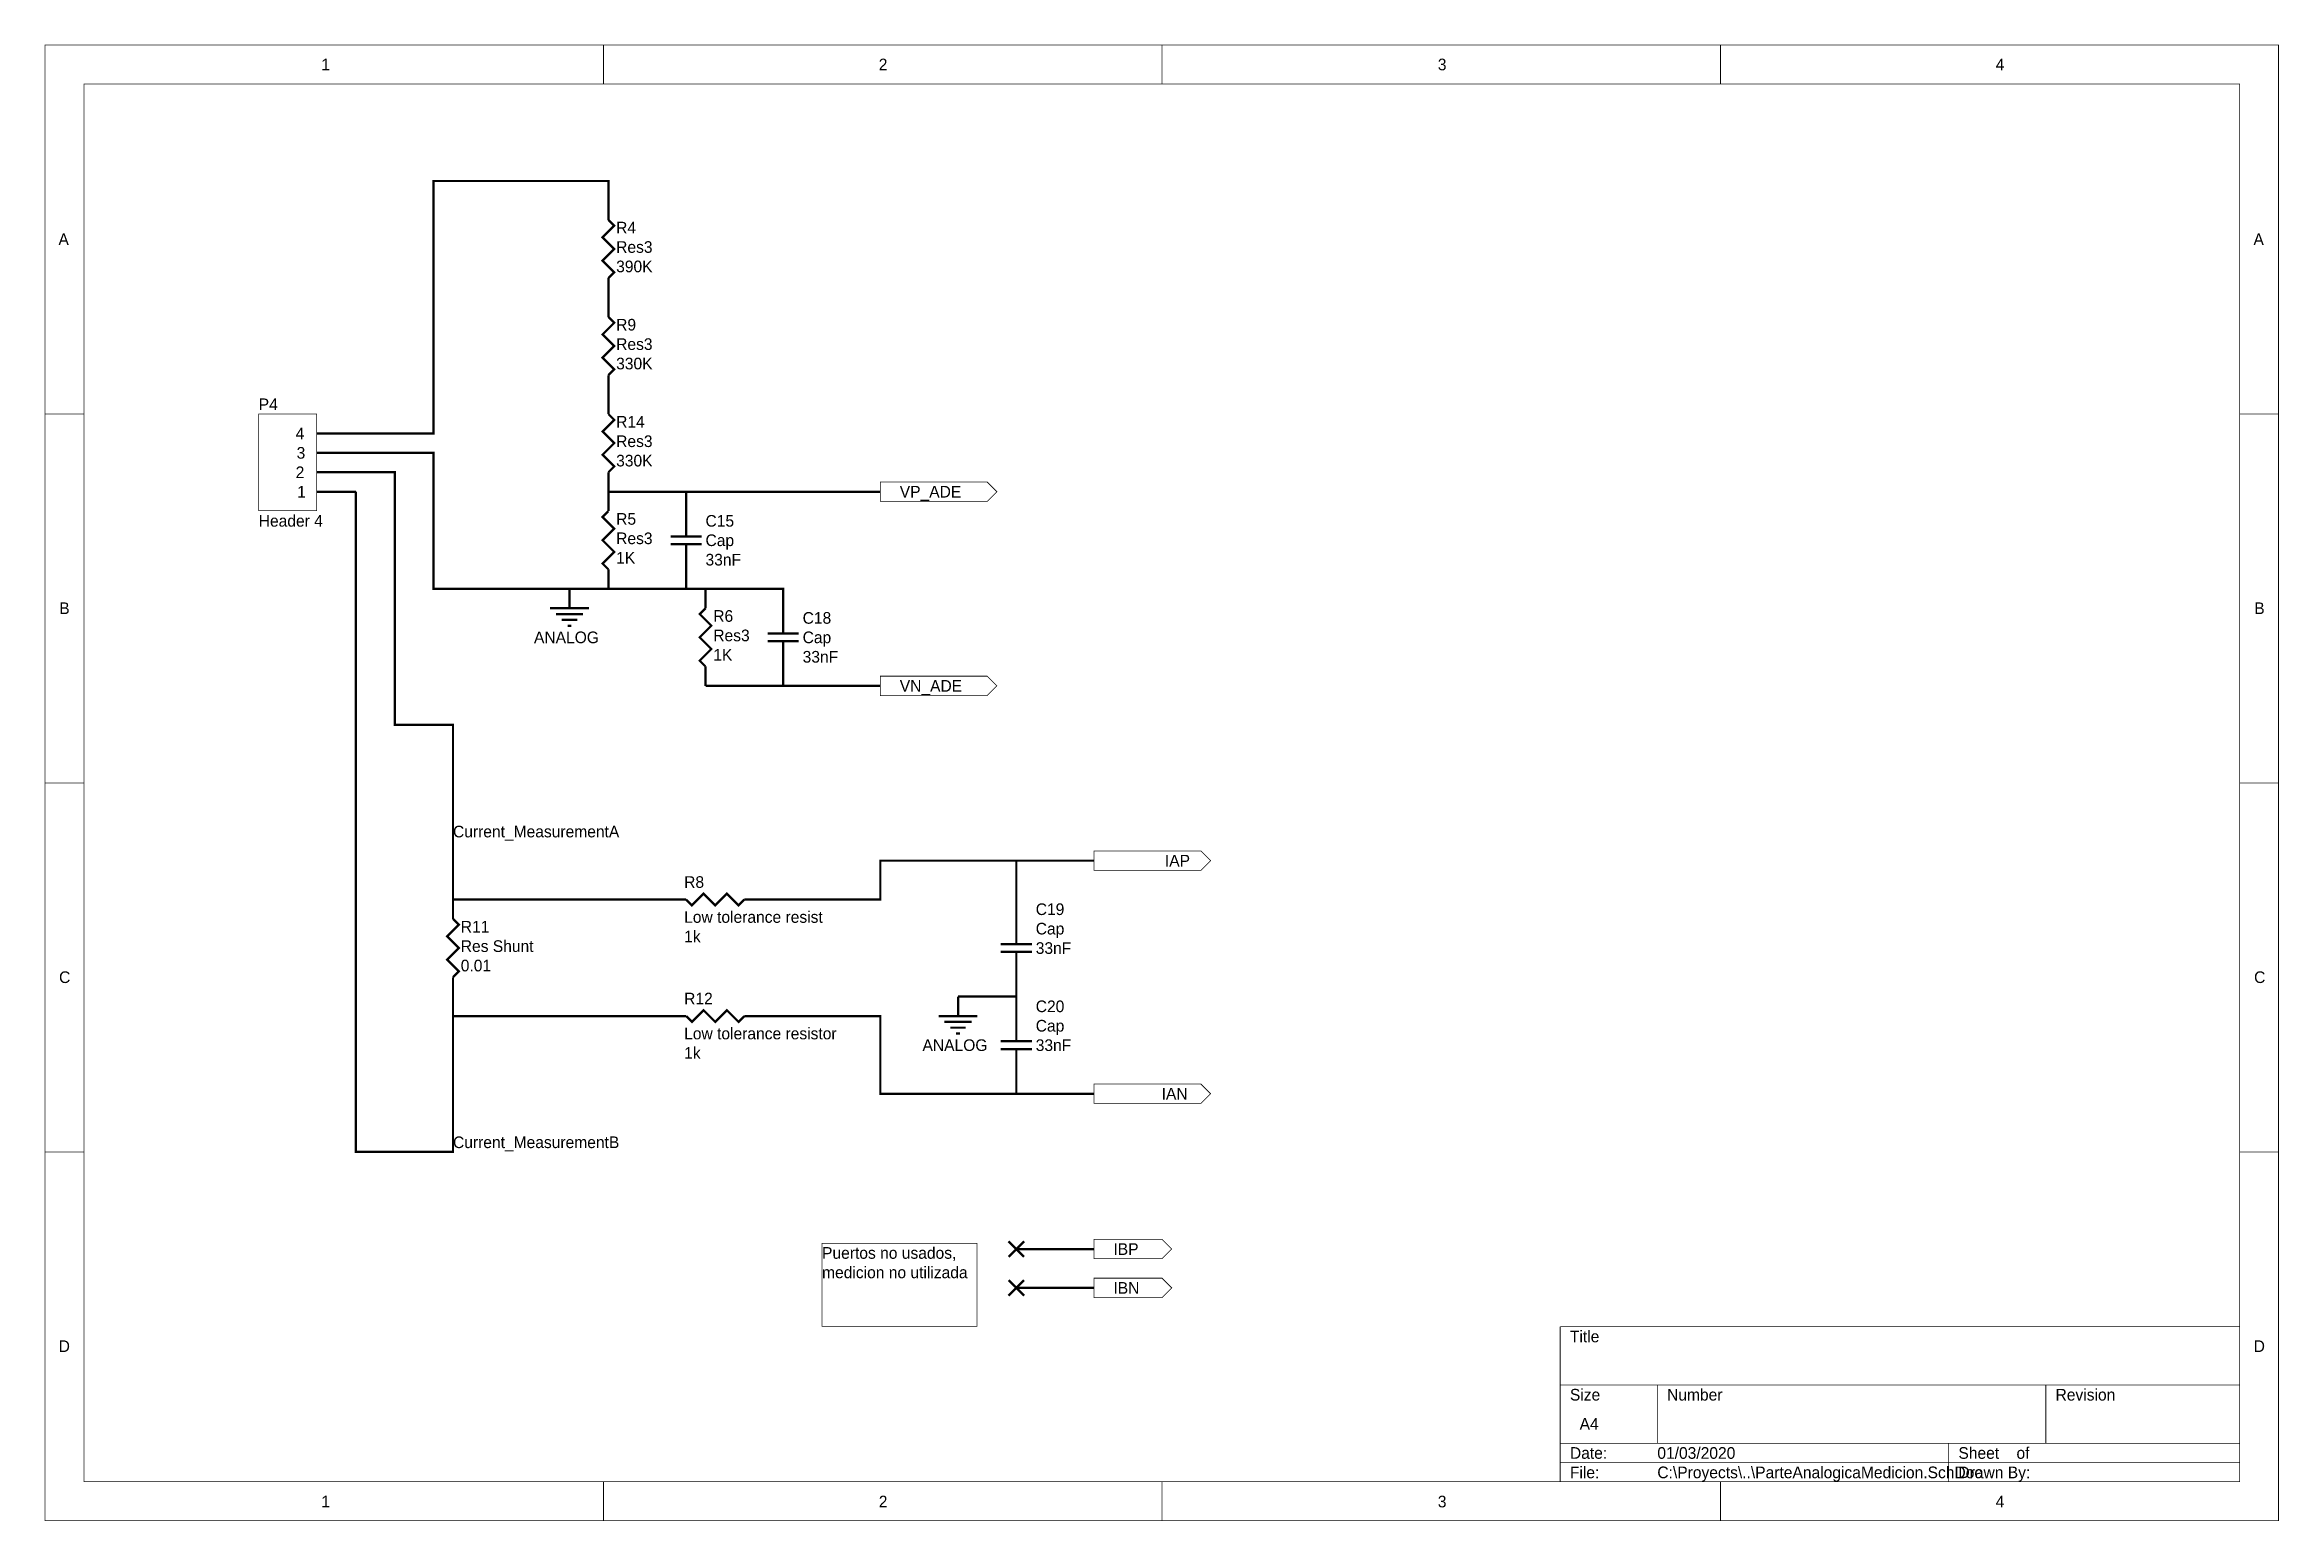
# Model space of a CAD drawing. Header units: millimetres. Extents: x 0 to 11.5, y 0 to 7.6.
import ezdxf

# ---------------------------------------------------------------- set-up
doc = ezdxf.new("R2010")
doc.units = ezdxf.units.MM
doc.header["$MEASUREMENT"] = 0
doc.layers.add('Sheet', color=255, linetype='Continuous')

msp = doc.modelspace()

# ---------------------------------------------------------------- linework, layer by layer
at = {"layer": 'Sheet'}
for points, const_width in [([(0, 7.6), (11.498, 7.6), (11.498, 0.002), (0, 0.002), (0, 7.6)], 0.0039), ([(2.875, 7.4), (2.875, 7.6)], 0.0039), ([(5.75, 7.4), (5.75, 7.6)], 0.0039), ([(8.625, 7.4), (8.625, 7.6)], 0.0039), ([(0.2, 7.4), (11.298, 7.4), (11.298, 0.202), (0.2, 0.202), (0.2, 7.4)], 0.0039), ([(1.6, 5.6), (2, 5.6), (2, 6.9), (2.9, 6.9), (2.9, 6.8)], 0.0118), ([(2.9, 6.7), (2.9, 6.8)], 0.0118), ([(2.9, 6.4), (2.93, 6.43), (2.87, 6.49), (2.93, 6.55), (2.87, 6.61), (2.93, 6.67), (2.9, 6.7)], 0.0118), ([(2.9, 6.4), (2.9, 6.3)], 0.0118), ([(2.9, 6.2), (2.9, 6.3)], 0.0118), ([(2.9, 5.9), (2.93, 5.93), (2.87, 5.99), (2.93, 6.05), (2.87, 6.11), (2.93, 6.17), (2.9, 6.2)], 0.0118), ([(2.9, 5.9), (2.9, 5.8)], 0.0118), ([(2.9, 5.7), (2.9, 5.8)], 0.0118), ([(0.2, 5.7), (0, 5.7)], 0.0039), ([(1.1, 5.7), (1.398, 5.7), (1.398, 5.202), (1.1, 5.202), (1.1, 5.7)], 0.0039), ([(2.9, 5.4), (2.93, 5.43), (2.87, 5.49), (2.93, 5.55), (2.87, 5.61), (2.93, 5.67), (2.9, 5.7)], 0.0118), ([(11.3, 5.7), (11.5, 5.7)], 0.0039), ([(1.4, 5.6), (1.6, 5.6)], 0.0118), ([(1.4, 5.5), (1.6, 5.5)], 0.0118), ([(3.8, 4.7), (3.8, 4.8), (3.4, 4.8), (3.3, 4.8), (2.9, 4.8), (2.7, 4.8), (2, 4.8), (2, 5.5), (1.6, 5.5)], 0.0118), ([(1.4, 5.4), (1.6, 5.4)], 0.0118), ([(1.4, 5.3), (1.6, 5.3)], 0.0118), ([(3.2, 3.2), (2.1, 3.2), (2.1, 4.1), (1.8, 4.1), (1.8, 5.4), (1.6, 5.4)], 0.0118), ([(2.1, 2.7), (2.1, 2.6), (2.1, 1.9), (1.6, 1.9), (1.6, 5.3)], 0.0118), ([(2.9, 5.4), (2.9, 5.3)], 0.0118), ([(2.9, 5.2), (2.9, 5.3)], 0.0118), ([(3.3, 5.2), (3.3, 5.3), (2.9, 5.3)], 0.0118), ([(3.3, 5.3), (4.3, 5.3)], 0.0118), ([(2.9, 5.2), (2.87, 5.17), (2.93, 5.11), (2.87, 5.05), (2.93, 4.99), (2.87, 4.93), (2.9, 4.9)], 0.0118), ([(3.3, 5.1), (3.3, 5.2)], 0.0118), ([(3.22, 5.07), (3.38, 5.07)], 0.0118), ([(3.3, 5.1), (3.3, 5.07)], 0.0118), ([(3.38, 5.03), (3.22, 5.03)], 0.0118), ([(3.3, 5), (3.3, 5.03)], 0.0118), ([(3.3, 5), (3.3, 4.9)], 0.0118), ([(2.9, 4.9), (2.9, 4.8)], 0.0118), ([(3.3, 4.9), (3.3, 4.8)], 0.0118), ([(2.7, 4.8), (2.7, 4.7)], 0.0118), ([(3.4, 4.7), (3.4, 4.8)], 0.0118), ([(2.6, 4.7), (2.8, 4.7)], 0.0118), ([(2.63, 4.67), (2.77, 4.67)], 0.0118), ([(2.66, 4.64), (2.74, 4.64)], 0.0118), ([(2.69, 4.61), (2.71, 4.61)], 0.0118), ([(3.4, 4.7), (3.37, 4.67), (3.43, 4.61), (3.37, 4.55), (3.43, 4.49), (3.37, 4.43), (3.4, 4.4)], 0.0118), ([(3.8, 4.6), (3.8, 4.7)], 0.0118), ([(3.8, 4.6), (3.8, 4.57)], 0.0118), ([(3.72, 4.57), (3.88, 4.57)], 0.0118), ([(3.88, 4.53), (3.72, 4.53)], 0.0118), ([(3.8, 4.5), (3.8, 4.53)], 0.0118), ([(3.8, 4.5), (3.8, 4.4)], 0.0118), ([(3.4, 4.4), (3.4, 4.3)], 0.0118), ([(3.8, 4.4), (3.8, 4.3), (3.4, 4.3)], 0.0118), ([(3.8, 4.3), (4.3, 4.3)], 0.0118), ([(0.2, 3.8), (0, 3.8)], 0.0039), ([(11.3, 3.8), (11.5, 3.8)], 0.0039), ([(3.7, 3.2), (4.3, 3.2), (4.3, 3.4), (5, 3.4)], 0.0118), ([(5, 3.1), (5, 3.4), (5.4, 3.4)], 0.0118), ([(3.3, 3.2), (3.33, 3.17), (3.39, 3.23), (3.45, 3.17), (3.51, 3.23), (3.57, 3.17), (3.6, 3.2)], 0.0118), ([(2.1, 3.1), (2.1, 3.2)], 0.0118), ([(3.3, 3.2), (3.2, 3.2)], 0.0118), ([(3.6, 3.2), (3.7, 3.2)], 0.0118), ([(2.1, 2.8), (2.13, 2.83), (2.07, 2.89), (2.13, 2.95), (2.07, 3.01), (2.13, 3.07), (2.1, 3.1)], 0.0118), ([(5, 3), (5, 3.1)], 0.0118), ([(5, 3), (5, 2.97)], 0.0118), ([(4.92, 2.97), (5.08, 2.97)], 0.0118), ([(5.08, 2.93), (4.92, 2.93)], 0.0118), ([(5, 2.9), (5, 2.93)], 0.0118), ([(5, 2.9), (5, 2.8)], 0.0118), ([(2.1, 2.8), (2.1, 2.7)], 0.0118), ([(5, 2.8), (5, 2.7), (5, 2.6)], 0.0118), ([(4.7, 2.7), (4.7, 2.6)], 0.0118), ([(5, 2.7), (4.7, 2.7)], 0.0118), ([(3.2, 2.6), (2.1, 2.6)], 0.0118), ([(3.3, 2.6), (3.2, 2.6)], 0.0118), ([(3.3, 2.6), (3.33, 2.57), (3.39, 2.63), (3.45, 2.57), (3.51, 2.63), (3.57, 2.57), (3.6, 2.6)], 0.0118), ([(3.6, 2.6), (3.7, 2.6)], 0.0118), ([(3.7, 2.6), (4.3, 2.6), (4.3, 2.2), (5, 2.2)], 0.0118), ([(4.6, 2.6), (4.8, 2.6)], 0.0118), ([(4.63, 2.57), (4.77, 2.57)], 0.0118), ([(4.66, 2.54), (4.74, 2.54)], 0.0118), ([(5, 2.5), (5, 2.6)], 0.0118), ([(4.69, 2.51), (4.71, 2.51)], 0.0118), ([(4.92, 2.47), (5.08, 2.47)], 0.0118), ([(5.08, 2.43), (4.92, 2.43)], 0.0118), ([(5, 2.5), (5, 2.47)], 0.0118), ([(5, 2.4), (5, 2.43)], 0.0118), ([(5, 2.4), (5, 2.3)], 0.0118), ([(5, 2.3), (5, 2.2), (5.4, 2.2)], 0.0118), ([(0.2, 1.9), (0, 1.9)], 0.0039), ([(11.3, 1.9), (11.5, 1.9)], 0.0039), ([(4, 1.43), (4.798, 1.43), (4.798, 1.002), (4, 1.002), (4, 1.43)], 0.0039), ([(4.96, 1.36), (5.04, 1.44)], 0.0118), ([(4.96, 1.44), (5.04, 1.36)], 0.0118), ([(5.4, 1.4), (5, 1.4)], 0.0118), ([(4.96, 1.16), (5.04, 1.24)], 0.0118), ([(4.96, 1.24), (5.04, 1.16)], 0.0118), ([(5.4, 1.2), (5, 1.2)], 0.0118), ([(7.8, 1), (11.3, 1)], 0.0039), ([(7.8, 0.2), (7.8, 1)], 0.0039), ([(7.8, 0.7), (11.3, 0.7)], 0.0039), ([(8.3, 0.4), (8.3, 0.7)], 0.0039), ([(10.3, 0.4), (10.3, 0.7)], 0.0039), ([(7.8, 0.4), (11.3, 0.4)], 0.0039), ([(9.8, 0.2), (9.8, 0.4)], 0.0039), ([(7.8, 0.3), (11.3, 0.3)], 0.0039), ([(2.875, 0.2), (2.875, 0)], 0.0039), ([(5.75, 0.2), (5.75, 0)], 0.0039), ([(8.625, 0.2), (8.625, 0)], 0.0039)]:
    msp.add_lwpolyline(points, dxfattribs=dict(at, const_width=const_width))
at = {"layer": 'Sheet', "const_width": 0.0039}
for points in [[(4.3, 5.25), (4.3, 5.35), (4.85, 5.35), (4.9, 5.3), (4.85, 5.25), (4.3, 5.25)], [(4.3, 4.25), (4.3, 4.35), (4.85, 4.35), (4.9, 4.3), (4.85, 4.25), (4.3, 4.25)], [(5.4, 3.35), (5.4, 3.45), (5.95, 3.45), (6, 3.4), (5.95, 3.35), (5.4, 3.35)], [(5.4, 2.15), (5.4, 2.25), (5.95, 2.25), (6, 2.2), (5.95, 2.15), (5.4, 2.15)], [(5.4, 1.35), (5.4, 1.45), (5.75, 1.45), (5.8, 1.4), (5.75, 1.35), (5.4, 1.35)], [(5.4, 1.15), (5.4, 1.25), (5.75, 1.25), (5.8, 1.2), (5.75, 1.15), (5.4, 1.15)]]:
    msp.add_lwpolyline(points, close=True, dxfattribs=at)

# ---------------------------------------------------------------- texts
at = {"layer": 'Sheet'}
for s, p in [('1', (1.422, 7.47)), ('2', (4.292, 7.47)), ('3', (7.17, 7.47)), ('4', (10.042, 7.47)), ('R4', (2.94, 6.63)), ('A', (0.069, 6.57)), ('Res3', (2.94, 6.53)), ('A', (11.369, 6.57)), ('390K', (2.94, 6.43)), ('R9', (2.94, 6.13)), ('330K', (2.94, 5.93)), ('Res3', (2.94, 6.03)), ('P4', (1.1, 5.72)), ('R14', (2.94, 5.63)), ('4', (1.29, 5.57)), ('3', (1.295, 5.47)), ('Res3', (2.94, 5.53)), ('2', (1.29, 5.37)), ('330K', (2.94, 5.43)), ('1', (1.298, 5.27)), ('VP_ADE', (4.4, 5.27)), ('Header 4', (1.1, 5.12)), ('R5', (2.94, 5.13)), ('C15', (3.4, 5.12)), ('Res3', (2.94, 5.03)), ('Cap', (3.4, 5.02)), ('1K', (2.94, 4.93)), ('33nF', (3.4, 4.92)), ('B', (0.073, 4.67)), ('B', (11.373, 4.67)), ('R6', (3.44, 4.63)), ('C18', (3.9, 4.62)), ('ANALOG', (2.517, 4.52)), ('1K', (3.44, 4.43)), ('Res3', (3.44, 4.53)), ('Cap', (3.9, 4.52)), ('33nF', (3.9, 4.42)), ('VN_ADE', (4.4, 4.27)), ('Current_MeasurementA', (2.1, 3.52)), ('IAP', (5.765, 3.37)), ('R8', (3.29, 3.26)), ('Low tolerance resist', (3.29, 3.08)), ('C19', (5.1, 3.12)), ('R11', (2.14, 3.03)), ('Res Shunt', (2.14, 2.93)), ('1k', (3.29, 2.98)), ('Cap', (5.1, 3.02)), ('0.01', (2.14, 2.83)), ('33nF', (5.1, 2.92)), ('C', (0.072, 2.77)), ('C', (11.372, 2.77)), ('R12', (3.29, 2.66)), ('C20', (5.1, 2.62)), ('Low tolerance resistor', (3.29, 2.48)), ('Cap', (5.1, 2.52)), ('1k', (3.29, 2.38)), ('ANALOG', (4.517, 2.42)), ('33nF', (5.1, 2.42)), ('IAN', (5.748, 2.17)), ('Current_MeasurementB', (2.1, 1.92)), ('Puertos no usados, ', (4, 1.35)), ('IBP', (5.5, 1.37)), ('medicion no utilizada', (4, 1.25)), ('IBN', (5.5, 1.17)), ('D', (0.07, 0.87)), ('Title', (7.85, 0.92)), ('D', (11.37, 0.87)), ('Size', (7.85, 0.62)), ('Number', (8.35, 0.62)), ('Revision', (10.35, 0.62)), ('A4', (7.9, 0.47)), ('Date:', (7.85, 0.32)), ('01/03/2020', (8.3, 0.32)), ('Sheet    of', (9.85, 0.32)), ('File:', (7.85, 0.22)), ('C:\\Proyects\\..\\ParteAnalogicaMedicion.SchDoc', (8.3, 0.22)), ('Drawn By:', (9.85, 0.22)), ('1', (1.422, 0.07)), ('2', (4.292, 0.07)), ('3', (7.17, 0.07)), ('4', (10.042, 0.07))]:
    msp.add_text(s, height=0.06, dxfattribs=at).set_placement(p)

doc.saveas('drawing.dxf')
